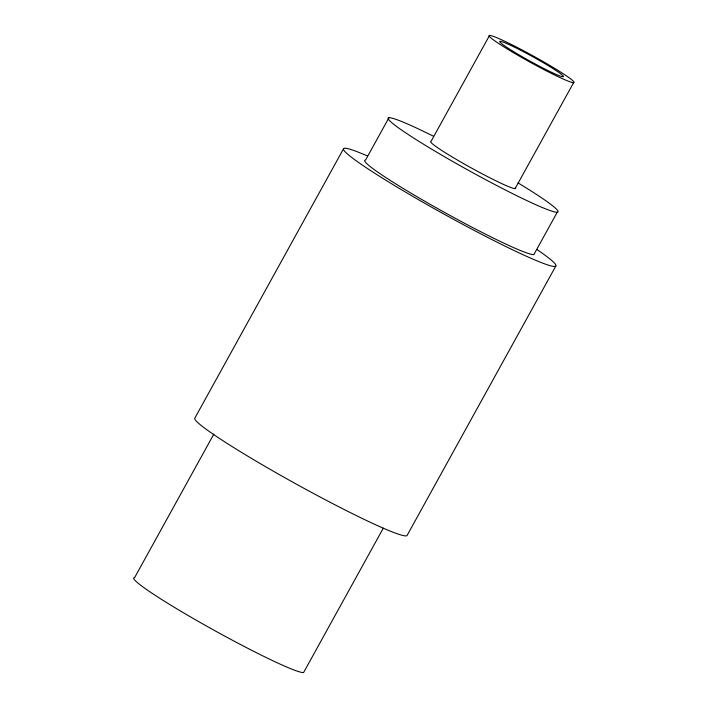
<?xml version="1.0" encoding="UTF-8"?>
<svg xmlns="http://www.w3.org/2000/svg" width="708" height="708" viewBox="0 0 708 708"><rect width="100%" height="100%" fill="white"/><g stroke="black" fill="none" stroke-linecap="round" stroke-linejoin="round"><path stroke-width="1.06" d="M343.672 148.53L194.93 417.968A121.307 8.673 28.9 0 0 293.802 482.723A121.307 8.673 28.9 0 0 407.012 535.593L555.753 266.155M213.86 434.075L134.653 577.551A97.527 6.974 28.9 0 0 206.09 625.81A97.527 6.974 28.9 0 0 303.564 672.6L383.302 528.15M388.966 117.687L365.576 160.061A97.049 6.938 28.9 0 0 437.429 208.444A97.049 6.938 28.9 0 0 533.841 254.623L557.231 212.25M489.555 35.4L431.084 141.326A48.525 3.469 28.9 0 0 472.165 168.416A48.525 3.469 28.9 0 0 515.362 187.717M515.114 188.611L573.595 82.686A48.525 3.469 28.9 0 0 516.176 46.905A48.525 3.469 28.9 0 0 504.963 47.533A48.525 3.469 28.9 0 0 573.595 82.686M536.814 249.428A121.307 8.673 28.9 0 1 518.283 252.508A121.307 8.673 28.9 0 1 375.081 173.469A121.307 8.673 28.9 0 1 367.567 156.017M518.008 182.876A97.049 6.938 28.9 0 1 536.257 204.904A97.049 6.938 28.9 0 1 405.941 132.998A97.049 6.938 28.9 0 1 433.597 136.299M511.61 50.41A36.391 2.602 28.9 0 0 563.09 76.774A36.391 2.602 28.9 0 0 520.026 49.941A36.391 2.602 28.9 0 0 511.61 50.41"/></g></svg>
